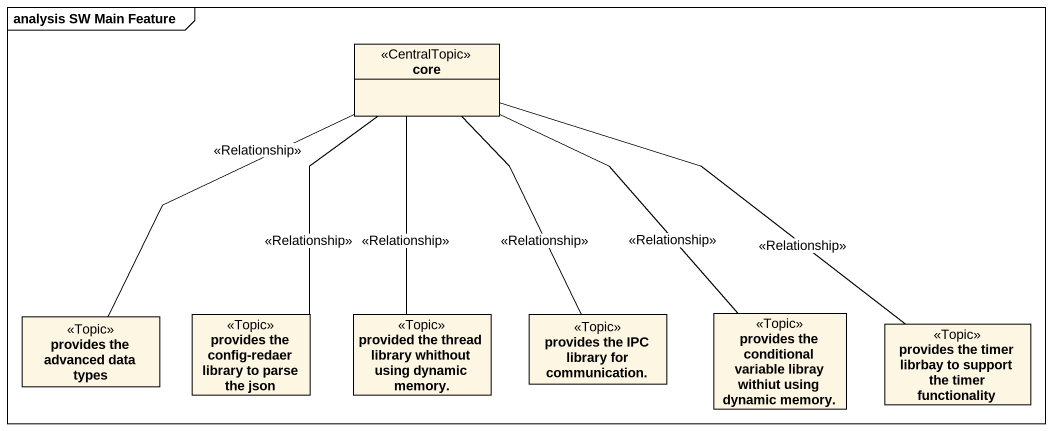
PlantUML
@startuml
mainframe analysis SW Main Feature
hide circle
hide empty members
class core <<CentralTopic>>
class "provides the advanced data types" as provides_the_advanced_data <<Topic>>
class "provides the config-redaer library to parse the json" as provides_the_config_redaer <<Topic>>
class "provided the thread library whithout using dynamic memory." as provided_the_thread_library <<Topic>>
class "provides the IPC library for communication." as provides_the_IPC_library <<Topic>>
class "provides the conditional variable libray withiut using dynamic memory." as provides_the_conditional <<Topic>>
class "provides the timer librbay to support the timer functionality" as provides_the_timer_librbay <<Topic>>
provides_the_advanced_data -up- core : <<Relationship>>
provides_the_config_redaer -up- core : <<Relationship>>
provided_the_thread_library -up- core : <<Relationship>>
provides_the_IPC_library -up- core : <<Relationship>>
provides_the_conditional -up- core : <<Relationship>>
provides_the_timer_librbay -left- core : <<Relationship>>
@enduml
